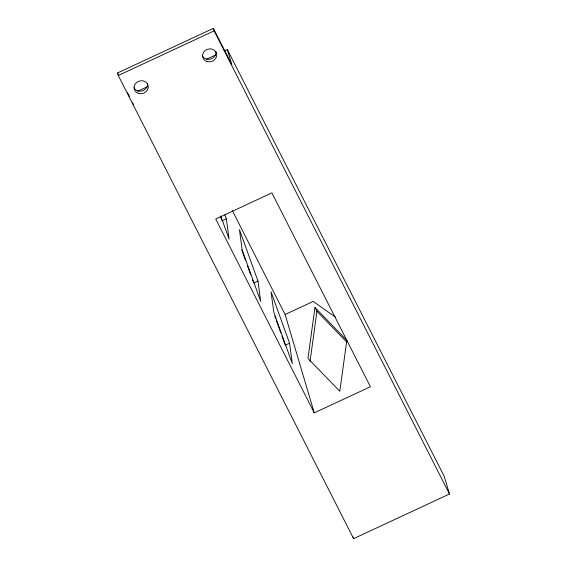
<?xml version="1.0" encoding="UTF-8"?>
<svg xmlns="http://www.w3.org/2000/svg" width="567" height="567" viewBox="0 0 567 567"><rect width="100%" height="100%" fill="white"/><g stroke="black" fill="none" stroke-linecap="round" stroke-linejoin="round"><path stroke-width="0.85" d="M314.976 307.463L307.959 358.415L339.803 391.273L346.827 340.32L314.976 307.463L316.932 311.304L346.94 342.262M310.029 361.392L316.932 311.304M227.339 49.527L444.273 476.457L449.482 494.02L353.61 538.65L118.262 75.489L117.518 72.98L213.39 28.35L231.804 64.581L227.339 49.527L224.142 51.009M118.262 75.489L214.135 30.859L213.39 28.35M137.859 91.181L147.448 86.716M206.572 59.195L215.361 55.105M222.044 220.868L226.368 218.862L224.872 214.709M253.647 283.061L257.964 281.048L239.437 229.621L242.166 249.955L260.692 301.382L257.964 281.048M314.26 412.868L215.751 219.004L271.891 192.872L370.4 386.737L314.26 412.868L285.123 314.508L313.197 301.438L335.409 317.109M289.567 343.241L292.296 363.575L273.769 312.148L271.04 291.814L289.567 343.241L285.251 345.246L281.962 336.125M214.135 30.859L449.482 494.02M232.264 210.485L285.123 314.508M117.518 72.98L118.319 74.553M127.525 92.669L129.524 96.61M132.728 102.91L133.529 104.484M274.789 316.216L275.682 318.704M276.285 320.362L280.764 332.808M241.691 249.877L245.582 260.664M247.375 265.639L250.657 274.768M252.45 279.744L253.35 282.231M220.726 215.97L229.096 239.196L226.368 218.862M220.854 217.551L221.747 220.039M353.113 536.977L353.61 538.65M147.448 83.292A7.165 6.435 -16.5 0 1 142.494 90.812A7.165 6.435 -16.5 0 1 133.961 87.729M215.899 51.427A7.165 6.435 -16.5 0 1 210.938 58.954A7.165 6.435 -16.5 0 1 202.405 55.864M138.667 93.427A7.165 6.435 -16.5 0 0 148.193 85.801A7.165 6.435 -16.5 0 0 136.675 82.442A7.165 6.435 -16.5 0 0 138.667 93.427M207.118 61.562A7.165 6.435 -16.5 0 0 216.644 53.936A7.165 6.435 -16.5 0 0 205.126 50.576A7.165 6.435 -16.5 0 0 207.118 61.562"/></g></svg>
